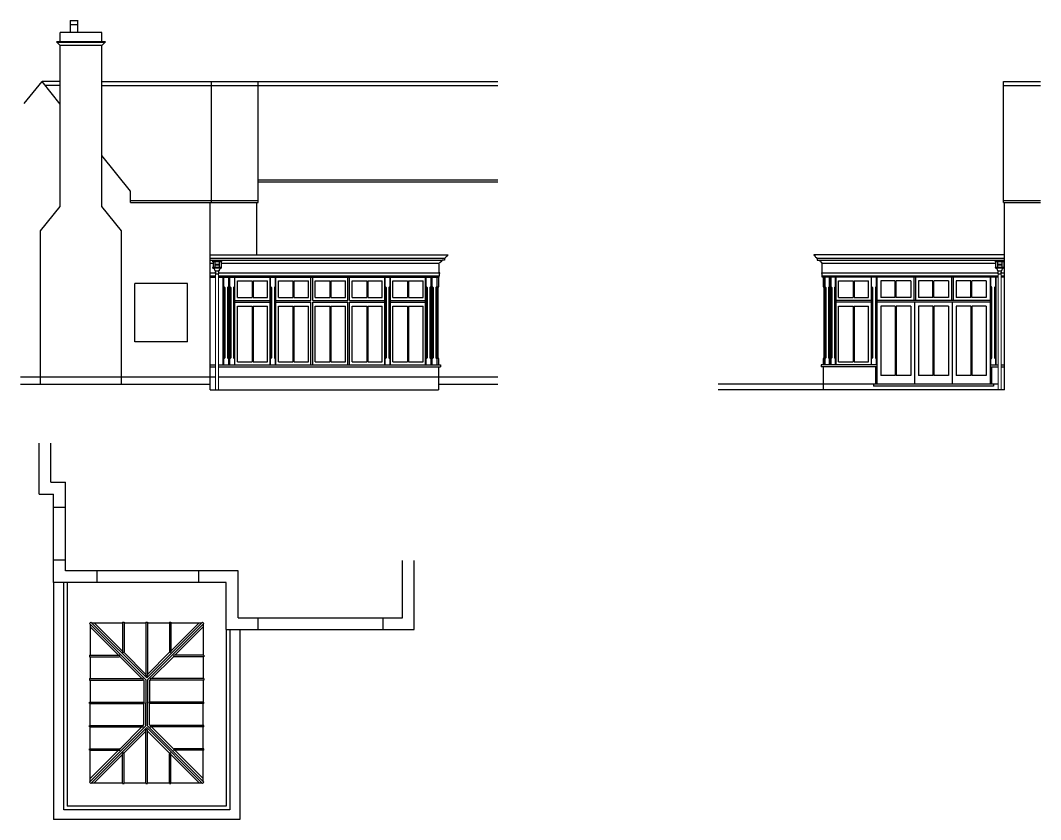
# Model space of a CAD drawing. Header units: millimetres. Extents: x -38686 to 870903, y -23218 to 232707.
# Drawn here: x 91278 to 117436, y -21815 to -1333 of the extents above; entities that cross this region are included whole.
import ezdxf

# ---------------------------------------------------------------- set-up
doc = ezdxf.new("R2010")
doc.units = ezdxf.units.MM
doc.header["$LTSCALE"] = 10
doc.linetypes.add('DASHED', pattern=[19.05, 12.7, -6.35])
for name, color, linetype in [('18 - Ladder Beam', 6, 'Continuous'), ('40 - Detail Outline', 142, 'Continuous'), ('Map', 7, 'Continuous'), ('Orangery', 251, 'Continuous')]:
    doc.layers.add(name, color=color, linetype=linetype)

msp = doc.modelspace()

# ---------------------------------------------------------------- linework, layer by layer
at = {"color": 143, "true_color": 0x7aafdf}
for p, q in [((96206.292, -7481.732), (96206.292, -7504.532)), ((96217.292, -7516.532), (96214.292, -7516.532)), ((96425.292, -7516.532), (96217.292, -7516.532)), ((96217.292, -7516.532), (96217.292, -7661.732)), ((96264.055, -7481.732), (96264.055, -7681.732)), ((96378.528, -7481.732), (96378.528, -7681.732)), ((96425.292, -7516.532), (96425.292, -7661.732)), ((96428.292, -7516.532), (96425.292, -7516.532)), ((96436.292, -7481.732), (96436.292, -7504.532)), ((116270.774, -7481.732), (116270.774, -7504.532)), ((116281.774, -7516.532), (116278.774, -7516.532)), ((116489.774, -7516.532), (116281.774, -7516.532)), ((116281.774, -7516.532), (116281.774, -7661.732)), ((116328.537, -7481.732), (116328.537, -7681.732)), ((116443.01, -7481.732), (116443.01, -7681.732)), ((116489.774, -7516.532), (116489.774, -7661.732)), ((116492.774, -7516.532), (116489.774, -7516.532)), ((116500.774, -7481.732), (116500.774, -7504.532)), ((96425.292, -7661.732), (96217.292, -7661.732)), ((96425.292, -7681.732), (96217.292, -7681.732)), ((96283.192, -7751.732), (96271.292, -7751.732)), ((96371.292, -7751.732), (96359.392, -7751.732)), ((116489.774, -7661.732), (116281.774, -7661.732)), ((116489.774, -7681.732), (116281.774, -7681.732)), ((116347.674, -7751.732), (116335.774, -7751.732)), ((116435.774, -7751.732), (116423.874, -7751.732))]:
    msp.add_line(p, q, dxfattribs=at)
for points in [[(96364.542, -7771.232), (96364.542, -7762.232, 0.414213562), (96364.042, -7761.732), (96278.542, -7761.732, 0.414213562), (96278.042, -7762.232), (96278.042, -7771.232)], [(96278.042, -7817.732), (96278.042, -7826.732, 0.414213562), (96278.542, -7827.232), (96364.042, -7827.232, 0.414213562), (96364.542, -7826.732), (96364.542, -7817.732)], [(116429.024, -7771.232), (116429.024, -7762.232, 0.414213562), (116428.524, -7761.732), (116343.024, -7761.732, 0.414213562), (116342.524, -7762.232), (116342.524, -7771.232)], [(116342.524, -7817.732), (116342.524, -7826.732, 0.414213562), (116343.024, -7827.232), (116428.524, -7827.232, 0.414213562), (116429.024, -7826.732), (116429.024, -7817.732)]]:
    msp.add_lwpolyline(points, format="xyb", dxfattribs=at)
for points in [[(96278.042, -7781.232), (96278.042, -7807.732)], [(96283.192, -7761.732), (96283.192, -7751.732)], [(96359.392, -7751.732), (96359.392, -7761.732)], [(96364.542, -7807.732), (96364.542, -7781.232)], [(116342.524, -7781.232), (116342.524, -7807.732)], [(116347.674, -7761.732), (116347.674, -7751.732)], [(116423.874, -7751.732), (116423.874, -7761.732)], [(116429.024, -7807.732), (116429.024, -7781.232)]]:
    msp.add_lwpolyline(points, dxfattribs=at)
for centre, radius, start, end in [((96198.827, -7518.175), 15.552, 6.0652185, 61.3149165), ((96443.757, -7518.175), 15.552, 118.6850835, 173.9347815), ((116263.309, -7518.175), 15.552, 6.0652185, 61.3149165), ((116508.238, -7518.175), 15.552, 118.6850835, 173.9347815), ((96211.57, -7672.185), 5.297, 81.0991638, 175.0933338), ((96211.57, -7671.279), 5.297, 184.9066662, 278.9008362), ((96217.723, -7667.049), 5.335, 94.6394243, 178.9497316), ((96217.723, -7676.414), 5.335, 181.0502684, 265.3605757), ((96188.862, -7759.492), 82.794, 5.3780282, 69.9172131), ((96278.042, -7776.232), 5, 90, 270), ((96278.042, -7812.732), 5, 90, 270), ((96364.542, -7776.232), 5, 270, 90), ((96364.542, -7812.732), 5, 270, 90), ((96453.721, -7759.492), 82.794, 110.0827869, 174.6219718), ((96424.86, -7667.049), 5.335, 1.0502684, 85.3605757), ((96424.86, -7676.414), 5.335, 274.6394243, 358.9497316), ((96431.014, -7672.185), 5.297, 4.9066662, 98.9008362), ((96431.014, -7671.279), 5.297, 261.0991638, 355.0933338), ((116276.052, -7672.185), 5.297, 81.0991638, 175.0933338), ((116276.052, -7671.279), 5.297, 184.9066662, 278.9008362), ((116282.205, -7667.049), 5.335, 94.6394243, 178.9497316), ((116282.205, -7676.414), 5.335, 181.0502684, 265.3605757), ((116253.344, -7759.492), 82.794, 5.3780282, 69.9172131), ((116342.524, -7776.232), 5, 90, 270), ((116342.524, -7812.732), 5, 90, 270), ((116429.024, -7776.232), 5, 270, 90), ((116429.024, -7812.732), 5, 270, 90), ((116518.203, -7759.492), 82.794, 110.0827869, 174.6219718), ((116489.342, -7667.049), 5.335, 1.0502684, 85.3605757), ((116489.342, -7676.414), 5.335, 274.6394243, 358.9497316), ((116495.496, -7672.185), 5.297, 4.9066662, 98.9008362), ((116495.496, -7671.279), 5.297, 261.0991638, 355.0933338)]:
    msp.add_arc(centre, radius, start, end, dxfattribs=at)
at = {"layer": '18 - Ladder Beam', "color": 143, "ltscale": 20, "true_color": 0x7aafdf}
for points in [[(96357.292, -7605.274), (96285.292, -7605.274), (96285.292, -7583.274), (96357.292, -7583.274)], [(116421.774, -7605.274), (116349.774, -7605.274), (116349.774, -7583.274), (116421.774, -7583.274)]]:
    msp.add_lwpolyline(points, close=True, dxfattribs=at)
at = {"layer": '40 - Detail Outline', "color": 143, "ltscale": 10, "true_color": 0x7aafdf}
for p, q in [((96143.995, -7338.732), (102238.995, -7338.732)), ((96143.995, -7423.732), (102168.995, -7423.732)), ((96143.995, -7481.732), (102087.995, -7481.732)), ((96143.995, -7556.732), (96217.292, -7556.732)), ((96425.292, -7556.732), (102017.995, -7556.732)), ((111688.557, -7423.732), (116513.557, -7423.732)), ((111703.557, -7481.732), (116513.557, -7481.732)), ((111829.557, -7556.732), (116281.774, -7556.732)), ((116489.774, -7556.732), (116513.557, -7556.732))]:
    msp.add_line(p, q, dxfattribs=at)
at = {"layer": '40 - Detail Outline', "color": 143, "lineweight": 5, "ltscale": 10, "true_color": 0x7aafdf}
for p, q in [((96283.192, -7827.232), (96283.192, -10797.732)), ((96359.392, -7827.232), (96359.392, -10797.732)), ((116347.674, -7827.232), (116347.674, -10797.732)), ((116423.874, -7827.232), (116423.874, -10797.732))]:
    msp.add_line(p, q, dxfattribs=at)
at = {"layer": '40 - Detail Outline', "color": 143, "linetype": 'Continuous', "true_color": 0x7aafdf}
for points in [[(102238.995, -7338.732), (102238.995, -7353.732, 0.335124978), (102203.995, -7381.232, -0.269594859), (102168.995, -7408.732), (102168.995, -7423.732, 0.414213562), (102153.995, -7438.732), (102153.995, -7481.732), (102087.995, -7481.732, -0.414213562), (102050.995, -7518.732), (102050.995, -7533.732, 0.414213562), (102027.995, -7556.732), (102017.995, -7556.732)], [(111618.557, -7338.732), (111618.557, -7353.732, -0.335124978), (111653.557, -7381.232, 0.269594859), (111688.557, -7408.732), (111688.557, -7423.732, -0.414213562), (111703.557, -7438.732), (111703.557, -7481.732), (111769.557, -7481.732, 0.414213562), (111806.557, -7518.732), (111806.557, -7533.732, -0.414213562), (111829.557, -7556.732), (111839.557, -7556.732)]]:
    msp.add_lwpolyline(points, format="xyb", dxfattribs=at)
at = {"layer": '40 - Detail Outline', "color": 143, "ltscale": 10, "true_color": 0x7aafdf}
for points in [[(102017.995, -7913.732), (102017.995, -7878.732), (102025.995, -7878.732), (102025.995, -7821.483, -0.414213562), (102031.995, -7815.483), (102031.995, -7802.483), (102017.997, -7798.732), (102017.995, -7556.732)], [(111839.557, -7913.732), (111839.557, -7878.732), (111831.557, -7878.732), (111831.557, -7821.483, 0.414213562), (111825.557, -7815.483), (111825.557, -7802.483), (111839.555, -7798.732), (111839.557, -7556.732)]]:
    msp.add_lwpolyline(points, format="xyb", dxfattribs=at)
for points in [[(96143.995, -7802.483), (96278.042, -7802.483)], [(96364.542, -7802.483), (102031.995, -7802.483)], [(111825.557, -7802.483), (116342.524, -7802.483)], [(116429.024, -7802.483), (116513.557, -7802.483)], [(96143.995, -7878.732), (96283.192, -7878.732)], [(96359.392, -7878.732), (102017.995, -7878.732)], [(111831.557, -7878.732), (116347.674, -7878.732)], [(116423.874, -7878.732), (116513.557, -7878.732)]]:
    msp.add_lwpolyline(points, dxfattribs=at)
at = {"layer": 'Map', "color": 143, "ltscale": 10, "true_color": 0x7aafdf}
for p, q in [((92550.587, -1333.452), (92759.198, -1333.452)), ((92565.587, -1640.152), (92565.587, -1333.452)), ((92565.587, -1438.095), (92744.198, -1438.095)), ((92744.198, -1333.452), (92744.198, -1640.152)), ((93366.965, -1640.152), (92300.456, -1640.152)), ((92300.456, -1878.205), (92300.456, -1640.152)), ((93366.965, -1878.205), (93366.965, -1640.152)), ((93461.503, -1878.205), (92205.917, -1878.205)), ((92300.456, -1972.744), (92205.917, -1878.205)), ((93437.238, -1902.471), (92230.183, -1902.471)), ((93366.965, -1972.744), (92300.456, -1972.744)), ((92300.456, -6099.081), (92300.456, -1972.744)), ((93366.965, -1972.744), (93461.503, -1878.205)), ((93366.965, -6099.081), (93366.965, -1972.744)), ((91378.689, -3463.045), (91834.045, -2898.464)), ((92300.456, -2898.464), (91834.045, -2898.464)), ((92300.456, -3476.753), (91834.045, -2898.464)), ((92300.456, -2998.464), (91914.698, -2998.464)), ((93366.965, -2898.464), (97373.995, -2898.464)), ((93366.965, -2998.464), (97373.995, -2998.464)), ((96173.995, -5997.732), (96173.995, -2898.464)), ((97373.995, -5997.732), (97373.995, -2898.464)), ((116483.557, -5997.732), (116483.557, -2898.464)), ((94098.832, -5706.504), (93366.965, -4799.084)), ((94098.832, -5997.732), (94098.832, -5706.504)), ((94098.832, -5947.732), (96173.995, -5947.732)), ((94098.832, -5997.732), (96173.995, -5997.732)), ((96143.995, -10797.732), (96143.995, -5997.732)), ((96173.995, -5947.732), (97373.995, -5947.732)), ((96173.995, -5997.732), (97373.995, -5997.732)), ((97343.995, -7338.732), (97343.995, -5997.732)), ((116483.557, -5947.732), (117435.841, -5947.732)), ((116483.557, -5997.732), (117435.841, -5997.732)), ((116513.557, -10797.732), (116513.557, -5997.732)), ((91793.426, -6727.732), (92300.456, -6099.081)), ((93873.995, -6727.732), (93366.965, -6099.081)), ((91793.426, -10657.732), (91793.426, -6727.732)), ((93873.995, -10657.732), (93873.995, -6727.732)), ((116513.557, -7338.732), (111618.557, -7338.732)), ((95563.995, -8077.732), (94213.995, -8077.732)), ((94213.995, -9567.732), (94213.995, -8077.732)), ((95563.995, -9567.732), (95563.995, -8077.732)), ((96143.995, -7913.732), (96283.192, -7913.732)), ((96359.392, -7913.732), (102017.995, -7913.732)), ((96479.995, -10157.732), (96479.995, -7913.732)), ((96779.995, -10157.732), (96779.995, -7913.732)), ((96844.995, -8008.732), (97217.995, -8008.732)), ((96844.995, -8438.732), (96844.995, -8008.732)), ((97217.995, -8008.732), (97217.995, -8438.732)), ((97243.995, -8008.732), (97243.995, -8438.732)), ((97243.995, -8008.732), (97616.995, -8008.732)), ((97616.995, -8438.732), (97616.995, -8008.732)), ((97681.995, -10157.732), (97681.995, -7913.732)), ((97826.995, -10157.732), (97826.995, -7913.732)), ((97891.995, -8008.732), (98264.995, -8008.732)), ((97891.995, -8438.732), (97891.995, -8008.732)), ((98264.995, -8008.732), (98264.995, -8438.732)), ((98290.995, -8008.732), (98663.995, -8008.732)), ((98290.995, -8008.732), (98290.995, -8438.732)), ((98663.995, -8438.732), (98663.995, -8008.732)), ((98728.995, -8513.732), (98728.995, -7913.732)), ((98772.995, -8513.732), (98772.995, -7913.732)), ((98837.995, -8008.732), (99210.995, -8008.732)), ((98837.995, -8438.732), (98837.995, -8008.732)), ((99210.995, -8008.732), (99210.995, -8438.732)), ((99236.995, -8008.732), (99609.995, -8008.732)), ((99236.995, -8008.732), (99236.995, -8438.732)), ((99609.995, -8438.732), (99609.995, -8008.732)), ((99674.995, -8513.732), (99674.995, -7913.732)), ((99718.995, -8513.732), (99718.995, -7913.732)), ((99783.995, -8008.732), (100156.995, -8008.732)), ((99783.995, -8438.732), (99783.995, -8008.732)), ((100156.995, -8008.732), (100156.995, -8438.732)), ((100182.995, -8008.732), (100555.995, -8008.732)), ((100182.995, -8008.732), (100182.995, -8438.732)), ((100555.995, -8438.732), (100555.995, -8008.732)), ((100620.995, -10157.732), (100620.995, -7913.732)), ((100765.995, -10157.732), (100765.995, -7913.732)), ((100830.995, -8008.732), (101203.995, -8008.732)), ((100830.995, -8438.732), (100830.995, -8008.732)), ((101203.995, -8008.732), (101203.995, -8438.732)), ((101229.995, -8008.732), (101602.995, -8008.732)), ((101229.995, -8008.732), (101229.995, -8438.732)), ((101602.995, -8438.732), (101602.995, -8008.732)), ((101667.995, -10157.732), (101667.995, -7913.732)), ((101967.995, -10157.732), (101967.995, -7913.732)), ((116347.674, -7913.732), (111839.557, -7913.732)), ((111889.557, -10157.732), (111889.557, -7913.732)), ((112189.557, -7913.732), (112189.557, -10157.732)), ((112254.557, -8008.732), (112627.557, -8008.732)), ((112254.557, -8438.732), (112254.557, -8008.732)), ((112627.557, -8008.732), (112627.557, -8438.732)), ((112653.557, -8008.732), (113026.557, -8008.732)), ((112653.557, -8008.732), (112653.557, -8438.732)), ((113026.557, -8438.732), (113026.557, -8008.732)), ((113091.557, -7913.732), (113091.557, -10157.732)), ((113236.557, -7913.732), (113236.557, -10657.732)), ((113336.557, -8008.732), (113336.557, -8438.732)), ((113709.557, -8008.732), (113336.557, -8008.732)), ((113709.557, -8438.732), (113709.557, -8008.732)), ((113735.557, -8438.732), (113735.557, -8008.732)), ((114108.557, -8008.732), (113735.557, -8008.732)), ((114108.557, -8008.732), (114108.557, -8438.732)), ((114183.057, -7913.732), (114183.057, -8513.732)), ((114227.057, -7913.732), (114227.057, -8513.732)), ((114674.557, -8008.732), (114301.557, -8008.732)), ((114301.557, -8008.732), (114301.557, -8438.732)), ((114674.557, -8438.732), (114674.557, -8008.732)), ((115073.557, -8008.732), (114700.557, -8008.732)), ((114700.557, -8438.732), (114700.557, -8008.732)), ((115073.557, -8008.732), (115073.557, -8438.732)), ((115150.557, -7913.732), (115150.557, -8513.732)), ((115194.557, -7913.732), (115194.557, -8513.732)), ((115271.557, -8008.732), (115271.557, -8438.732)), ((115644.557, -8008.732), (115271.557, -8008.732)), ((115644.557, -8438.732), (115644.557, -8008.732)), ((116043.557, -8008.732), (115670.557, -8008.732)), ((115670.557, -8438.732), (115670.557, -8008.732)), ((116043.557, -8008.732), (116043.557, -8438.732)), ((116143.557, -7913.732), (116143.557, -10657.732)), ((116288.557, -7913.732), (116288.557, -10157.732)), ((116513.557, -7913.732), (116423.874, -7913.732)), ((96779.995, -8513.732), (97681.995, -8513.732)), ((96779.995, -8557.732), (97681.995, -8557.732)), ((96844.995, -8438.732), (97217.995, -8438.732)), ((97243.995, -8438.732), (97616.995, -8438.732)), ((97826.995, -8513.732), (98728.995, -8513.732)), ((97826.995, -8557.732), (98728.995, -8557.732)), ((97891.995, -8438.732), (98264.995, -8438.732)), ((98290.995, -8438.732), (98663.995, -8438.732)), ((98728.995, -10157.732), (98728.995, -8557.732)), ((98772.995, -8513.732), (99674.995, -8513.732)), ((98772.995, -10157.732), (98772.995, -8557.732)), ((98772.995, -8557.732), (99674.995, -8557.732)), ((98837.995, -8438.732), (99210.995, -8438.732)), ((99236.995, -8438.732), (99609.995, -8438.732)), ((99674.995, -10157.732), (99674.995, -8557.732)), ((99718.995, -8513.732), (100620.995, -8513.732)), ((99718.995, -10157.732), (99718.995, -8557.732)), ((99718.995, -8557.732), (100620.995, -8557.732)), ((99783.995, -8438.732), (100156.995, -8438.732)), ((100182.995, -8438.732), (100555.995, -8438.732)), ((100765.995, -8513.732), (101667.995, -8513.732)), ((100765.995, -8557.732), (101667.995, -8557.732)), ((100830.995, -8438.732), (101203.995, -8438.732)), ((101229.995, -8438.732), (101602.995, -8438.732)), ((113091.557, -8513.732), (112189.557, -8513.732)), ((113091.557, -8557.732), (112189.557, -8557.732)), ((112254.557, -8438.732), (112627.557, -8438.732)), ((112653.557, -8438.732), (113026.557, -8438.732)), ((116143.557, -8513.732), (113236.557, -8513.732)), ((116143.557, -8557.732), (113236.557, -8557.732)), ((113709.557, -8438.732), (113336.557, -8438.732)), ((114108.557, -8438.732), (113735.557, -8438.732)), ((114205.057, -8557.732), (114205.057, -10657.732)), ((114674.557, -8438.732), (114301.557, -8438.732)), ((115073.557, -8438.732), (114700.557, -8438.732)), ((115172.557, -8557.732), (115172.557, -10657.732)), ((115644.557, -8438.732), (115271.557, -8438.732)), ((116043.557, -8438.732), (115670.557, -8438.732)), ((96844.995, -8652.732), (97217.995, -8652.732)), ((96844.995, -10082.732), (96844.995, -8652.732)), ((97217.995, -8652.732), (97217.995, -10082.732)), ((97243.995, -8652.732), (97243.995, -10082.732)), ((97243.995, -8652.732), (97616.995, -8652.732)), ((97616.995, -10082.732), (97616.995, -8652.732)), ((97891.995, -8652.732), (98264.995, -8652.732)), ((97891.995, -10082.732), (97891.995, -8652.732)), ((98264.995, -8652.732), (98264.995, -10082.732)), ((98290.995, -8652.732), (98663.995, -8652.732)), ((98290.995, -8652.732), (98290.995, -10082.732)), ((98663.995, -10082.732), (98663.995, -8652.732)), ((98837.995, -8652.732), (99210.995, -8652.732)), ((98837.995, -10082.732), (98837.995, -8652.732)), ((99210.995, -8652.732), (99210.995, -10082.732)), ((99236.995, -8652.732), (99609.995, -8652.732)), ((99236.995, -8652.732), (99236.995, -10082.732)), ((99609.995, -10082.732), (99609.995, -8652.732)), ((99783.995, -8652.732), (100156.995, -8652.732)), ((99783.995, -10082.732), (99783.995, -8652.732)), ((100156.995, -8652.732), (100156.995, -10082.732)), ((100182.995, -8652.732), (100555.995, -8652.732)), ((100182.995, -8652.732), (100182.995, -10082.732)), ((100555.995, -10082.732), (100555.995, -8652.732)), ((100830.995, -8652.732), (101203.995, -8652.732)), ((100830.995, -10082.732), (100830.995, -8652.732)), ((101203.995, -8652.732), (101203.995, -10082.732)), ((101229.995, -8652.732), (101602.995, -8652.732)), ((101229.995, -8652.732), (101229.995, -10082.732)), ((101602.995, -10082.732), (101602.995, -8652.732)), ((112254.557, -8652.732), (112627.557, -8652.732)), ((112254.557, -10082.732), (112254.557, -8652.732)), ((112627.557, -8652.732), (112627.557, -10082.732)), ((112653.557, -8652.732), (113026.557, -8652.732)), ((112653.557, -8652.732), (112653.557, -10082.732)), ((113026.557, -10082.732), (113026.557, -8652.732)), ((113336.557, -8652.732), (113336.557, -10432.732)), ((113709.557, -8652.732), (113336.557, -8652.732)), ((113709.557, -8652.732), (113709.557, -10432.732)), ((114108.557, -8652.732), (113735.557, -8652.732)), ((113735.557, -8652.732), (113735.557, -10432.732)), ((114108.557, -8652.732), (114108.557, -10432.732)), ((114674.557, -8652.732), (114301.557, -8652.732)), ((114301.557, -8652.732), (114301.557, -10432.732)), ((114674.557, -8652.732), (114674.557, -10432.732)), ((115073.557, -8652.732), (114700.557, -8652.732)), ((114700.557, -8652.732), (114700.557, -10432.732)), ((115073.557, -8652.732), (115073.557, -10432.732)), ((115644.557, -8652.732), (115271.557, -8652.732)), ((115271.557, -8652.732), (115271.557, -10432.732)), ((115644.557, -8652.732), (115644.557, -10432.732)), ((116043.557, -8652.732), (115670.557, -8652.732)), ((115670.557, -8652.732), (115670.557, -10432.732)), ((116043.557, -8652.732), (116043.557, -10432.732)), ((95563.995, -9567.732), (94213.995, -9567.732)), ((96143.995, -10157.732), (96283.192, -10157.732)), ((96359.392, -10157.732), (102047.995, -10157.732)), ((96844.995, -10082.732), (97217.995, -10082.732)), ((97243.995, -10082.732), (97616.995, -10082.732)), ((97891.995, -10082.732), (98264.995, -10082.732)), ((98290.995, -10082.732), (98663.995, -10082.732)), ((98837.995, -10082.732), (99210.995, -10082.732)), ((99236.995, -10082.732), (99609.995, -10082.732)), ((99783.995, -10082.732), (100156.995, -10082.732)), ((100182.995, -10082.732), (100555.995, -10082.732)), ((100830.995, -10082.732), (101203.995, -10082.732)), ((101229.995, -10082.732), (101602.995, -10082.732)), ((102047.995, -10157.732), (102047.995, -10207.732)), ((113236.557, -10157.732), (111809.557, -10157.732)), ((111809.557, -10157.732), (111809.557, -10207.732)), ((112254.557, -10082.732), (112627.557, -10082.732)), ((112653.557, -10082.732), (113026.557, -10082.732)), ((116143.557, -10157.732), (116347.674, -10157.732)), ((116423.874, -10157.732), (116513.557, -10157.732)), ((96143.995, -10207.732), (96283.192, -10207.732)), ((96359.392, -10207.732), (102047.995, -10207.732)), ((101997.995, -10207.732), (101997.995, -10797.732)), ((113236.557, -10207.732), (111809.557, -10207.732)), ((111859.557, -10207.732), (111859.557, -10797.732)), ((113204.557, -10207.732), (113204.557, -10657.732)), ((113709.557, -10432.732), (113336.557, -10432.732)), ((114108.557, -10432.732), (113735.557, -10432.732)), ((114674.557, -10432.732), (114301.557, -10432.732)), ((115073.557, -10432.732), (114700.557, -10432.732)), ((115644.557, -10432.732), (115271.557, -10432.732)), ((116043.557, -10432.732), (115670.557, -10432.732)), ((116143.557, -10207.732), (116347.674, -10207.732)), ((116175.557, -10207.732), (116175.557, -10657.732)), ((116423.874, -10207.732), (116513.557, -10207.732)), ((91278.25, -10657.732), (96143.995, -10657.732)), ((101997.995, -10657.732), (103518.169, -10657.732)), ((116225.557, -10657.732), (113154.557, -10657.732)), ((113154.557, -10657.732), (113154.557, -10707.732)), ((116225.557, -10707.732), (113154.557, -10707.732)), ((116225.557, -10657.732), (116225.557, -10707.732)), ((116513.557, -10797.732), (109172.887, -10797.732)), ((91755.477, -13470.8), (91755.477, -12168.912)), ((92055.477, -13170.8), (92055.477, -12168.912)), ((92055.477, -13170.8), (92430.477, -13170.8)), ((92430.477, -15440.8), (92430.477, -13170.8)), ((91755.477, -13470.8), (92130.477, -13470.8)), ((92130.477, -15740.8), (92130.477, -13470.8)), ((92130.477, -13810.8), (92430.477, -13810.8)), ((92130.477, -15160.8), (92430.477, -15160.8)), ((101077.477, -16640.8), (101077.477, -15176.943)), ((101377.477, -16940.8), (101377.477, -15176.943)), ((96857.477, -15440.8), (92430.477, -15440.8)), ((93242.477, -15740.8), (93242.477, -15440.8)), ((95852.477, -15740.8), (95852.477, -15440.8)), ((96857.477, -16640.8), (96857.477, -15440.8)), ((96557.477, -15740.8), (92130.477, -15740.8)), ((92130.477, -15740.8), (92130.477, -21814.8)), ((92474.477, -15740.8), (92474.477, -21470.8)), ((96557.477, -16940.8), (96557.477, -15740.8)), ((96857.477, -16640.8), (101077.477, -16640.8)), ((97367.477, -16640.8), (97367.477, -16940.8)), ((100567.477, -16640.8), (100567.477, -16940.8)), ((93048.3, -16788.477), (93083.655, -16753.122)), ((93048.3, -16788.477), (94490.977, -18231.155)), ((93065.977, -16806.155), (93065.977, -17601.8)), ((93065.977, -16876.866), (93790.911, -17601.8)), ((93083.655, -16753.122), (94515.977, -18185.444)), ((93101.333, -16770.8), (93896.977, -16770.8)), ((93172.043, -16770.8), (93896.977, -17495.734)), ((93896.977, -16753.122), (93896.977, -17514.734)), ((93896.977, -16753.122), (93934.977, -16753.122)), ((93934.977, -16753.122), (93934.977, -17514.734)), ((93934.977, -16770.8), (94496.977, -16770.8)), ((94496.977, -16753.122), (94534.977, -16753.122)), ((94496.977, -16753.122), (94496.977, -18114.734)), ((94515.977, -18185.444), (95948.3, -16753.122)), ((94534.977, -16753.122), (94534.977, -18114.734)), ((94534.977, -16770.8), (95096.977, -16770.8)), ((94540.977, -18231.155), (95983.655, -16788.477)), ((95096.977, -16753.122), (95134.977, -16753.122)), ((95096.977, -16753.122), (95096.977, -17514.734)), ((95134.977, -16753.122), (95134.977, -17514.734)), ((95134.977, -16770.8), (95930.622, -16770.8)), ((95134.977, -17495.734), (95859.911, -16770.8)), ((95241.043, -17601.8), (95965.977, -16876.866)), ((95948.3, -16753.122), (95983.655, -16788.477)), ((95965.977, -16806.155), (95965.977, -17601.8)), ((96557.477, -16940.8), (101377.477, -16940.8)), ((96557.477, -16940.8), (96557.477, -21470.8)), ((96901.477, -16940.8), (96901.477, -21814.8)), ((93048.3, -17601.8), (93809.911, -17601.8)), ((93048.3, -17601.8), (93048.3, -17639.8)), ((93048.3, -17639.8), (93809.911, -17639.8)), ((93065.977, -17639.8), (93065.977, -18201.8)), ((93823.346, -17634.235), (94390.911, -18201.8)), ((93929.412, -17528.169), (94496.977, -18095.734)), ((94534.977, -18095.734), (95102.542, -17528.169)), ((94641.043, -18201.8), (95208.608, -17634.235)), ((95983.655, -17601.8), (95222.043, -17601.8)), ((95983.655, -17639.8), (95222.043, -17639.8)), ((95965.977, -17639.8), (95965.977, -18201.8)), ((95983.655, -17601.8), (95983.655, -17639.8)), ((93048.3, -18201.8), (93048.3, -18239.8)), ((93048.3, -18201.8), (94409.911, -18201.8)), ((93048.3, -18239.8), (94409.911, -18239.8)), ((93065.977, -18239.8), (93065.977, -18801.8)), ((94423.346, -18234.235), (94440.977, -18251.866)), ((94440.977, -18251.866), (94440.977, -18801.8)), ((94490.977, -18231.155), (94490.977, -18820.8)), ((94540.977, -18231.155), (94540.977, -18820.8)), ((94590.977, -18251.866), (94608.608, -18234.235)), ((94590.977, -18251.866), (94590.977, -18801.8)), ((95983.655, -18201.8), (94622.043, -18201.8)), ((95983.655, -18239.8), (94622.043, -18239.8)), ((95965.977, -18239.8), (95965.977, -18801.8)), ((95983.655, -18201.8), (95983.655, -18239.8)), ((93048.3, -18839.8), (93048.3, -18801.8)), ((93048.3, -18801.8), (94440.977, -18801.8)), ((94490.977, -19410.444), (94490.977, -18820.8)), ((94540.977, -19410.444), (94540.977, -18820.8)), ((95983.655, -18801.8), (94590.977, -18801.8)), ((95983.655, -18839.8), (95983.655, -18801.8)), ((93048.3, -18839.8), (94440.977, -18839.8)), ((93065.977, -19401.8), (93065.977, -18839.8)), ((94440.977, -19389.734), (94440.977, -18839.8)), ((94590.977, -19389.734), (94590.977, -18839.8)), ((95983.655, -18839.8), (94590.977, -18839.8)), ((95965.977, -19401.8), (95965.977, -18839.8)), ((93048.3, -19439.8), (93048.3, -19401.8)), ((93048.3, -19401.8), (94409.911, -19401.8)), ((93048.3, -20853.122), (94490.977, -19410.444)), ((93048.3, -19439.8), (94409.911, -19439.8)), ((93065.977, -20001.8), (93065.977, -19439.8)), ((93083.655, -20888.477), (94515.977, -19456.155)), ((93823.346, -20007.365), (94390.911, -19439.8)), ((93929.412, -20113.431), (94496.977, -19545.866)), ((94423.346, -19407.365), (94440.977, -19389.734)), ((94496.977, -20888.477), (94496.977, -19526.866)), ((94515.977, -19456.155), (95948.3, -20888.477)), ((94534.977, -20888.477), (94534.977, -19526.866)), ((94534.977, -19545.866), (95102.542, -20113.431)), ((94540.977, -19410.444), (95983.655, -20853.122)), ((94590.977, -19389.734), (94608.608, -19407.365)), ((95983.655, -19401.8), (94622.043, -19401.8)), ((95983.655, -19439.8), (94622.043, -19439.8)), ((94641.043, -19439.8), (95208.608, -20007.365)), ((95965.977, -20001.8), (95965.977, -19439.8)), ((95983.655, -19439.8), (95983.655, -19401.8)), ((93048.3, -20001.8), (93809.911, -20001.8)), ((93048.3, -20039.8), (93048.3, -20001.8)), ((93048.3, -20039.8), (93809.911, -20039.8)), ((93065.977, -20835.444), (93065.977, -20039.8)), ((93065.977, -20764.734), (93790.911, -20039.8)), ((93896.977, -20888.477), (93896.977, -20126.866)), ((93934.977, -20888.477), (93934.977, -20126.866)), ((95096.977, -20888.477), (95096.977, -20126.866)), ((95134.977, -20888.477), (95134.977, -20126.866)), ((95983.655, -20001.8), (95222.043, -20001.8)), ((95983.655, -20039.8), (95222.043, -20039.8)), ((95241.043, -20039.8), (95965.977, -20764.734)), ((95965.977, -20835.444), (95965.977, -20039.8)), ((95983.655, -20039.8), (95983.655, -20001.8)), ((93172.043, -20870.8), (93896.977, -20145.866)), ((95134.977, -20145.866), (95859.911, -20870.8)), ((93048.3, -20853.122), (93083.655, -20888.477)), ((93101.333, -20870.8), (93896.977, -20870.8)), ((93896.977, -20888.477), (93934.977, -20888.477)), ((93934.977, -20870.8), (94496.977, -20870.8)), ((94496.977, -20888.477), (94534.977, -20888.477)), ((94534.977, -20870.8), (95096.977, -20870.8)), ((95096.977, -20888.477), (95134.977, -20888.477)), ((95134.977, -20870.8), (95930.622, -20870.8)), ((95948.3, -20888.477), (95983.655, -20853.122)), ((96557.477, -21470.8), (92474.477, -21470.8)), ((96901.477, -21814.8), (92130.477, -21814.8))]:
    msp.add_line(p, q, dxfattribs=at)
at = {"layer": 'Map', "color": 143, "ltscale": 10, "true_color": 0x7aafdf, "transparency": 33554559}
for p, q in [((97373.995, -2898.464), (103518.169, -2898.464)), ((97373.995, -2998.464), (103518.169, -2998.464)), ((116483.557, -2898.464), (117435.841, -2898.464)), ((116483.557, -2998.464), (117435.841, -2998.464)), ((97373.995, -5417.528), (103518.169, -5417.528)), ((97373.995, -5467.528), (103518.169, -5467.528))]:
    msp.add_line(p, q, dxfattribs=at)
at = {"layer": 'Map', "color": 143, "linetype": 'DASHED', "ltscale": 0.1, "true_color": 0x7aafdf}
for p, q in [((91278.25, -10467.732), (96283.192, -10467.732)), ((96359.392, -10467.732), (103518.169, -10467.732)), ((116347.674, -10657.732), (109172.887, -10657.732)), ((92380.477, -15740.8), (92380.477, -21564.8)), ((96651.477, -16940.8), (96651.477, -21564.8)), ((96651.477, -21564.8), (92380.477, -21564.8))]:
    msp.add_line(p, q, dxfattribs=at)
at = {"layer": 'Map', "color": 143, "linetype": 'Continuous', "ltscale": 0.1, "true_color": 0x7aafdf}
msp.add_line((96143.995, -10797.732), (101997.995, -10797.732), dxfattribs=at)
at = {"layer": 'Map', "color": 143, "ltscale": 10, "true_color": 0x7aafdf}
for centre, start, end in [((93915.977, -17514.734), 180, 0), ((95115.977, -17514.734), 180, 0), ((93809.911, -17620.8), 270, 90), ((95222.043, -17620.8), 90, 270), ((94409.911, -18220.8), 270, 90), ((94515.977, -18114.734), 180, 0), ((94622.043, -18220.8), 90, 270), ((94440.977, -18820.8), 270, 90), ((94590.977, -18820.8), 90, 270), ((94409.911, -19420.8), 270, 90), ((94515.977, -19526.866), 0, 180), ((94622.043, -19420.8), 90, 270), ((93809.911, -20020.8), 270, 90), ((93915.977, -20126.866), 0, 180), ((95115.977, -20126.866), 0, 180), ((95222.043, -20020.8), 90, 270)]:
    msp.add_arc(centre, 19, start, end, dxfattribs=at)
at = {"layer": 'Orangery', "color": 143, "linetype": 'Continuous', "ltscale": 2, "true_color": 0x7aafdf}
for p, q in [((96624.995, -10157.732), (96624.995, -7913.732)), ((96634.995, -10157.732), (96634.995, -7913.732)), ((101812.995, -10157.732), (101812.995, -7913.732)), ((101822.995, -10157.732), (101822.995, -7913.732)), ((112034.557, -10157.732), (112034.557, -7913.732)), ((112044.557, -10157.732), (112044.557, -7913.732))]:
    msp.add_line(p, q, dxfattribs=at)
at = {"layer": 'Orangery', "color": 143, "ltscale": 10, "true_color": 0x7aafdf, "transparency": 33554585}
for points in [[(96492.476, -10157.732), (96492.476, -7913.732)], [(96612.514, -7913.732), (96612.514, -10157.732)], [(96647.476, -10157.732), (96647.476, -7913.732)], [(96767.514, -7913.732), (96767.514, -10157.732)], [(97694.476, -10157.732), (97694.476, -7913.732)], [(97814.514, -7913.732), (97814.514, -10157.732)], [(100633.476, -10157.732), (100633.476, -7913.732)], [(100753.514, -7913.732), (100753.514, -10157.732)], [(101680.476, -10157.732), (101680.476, -7913.732)], [(101800.514, -7913.732), (101800.514, -10157.732)], [(101835.476, -10157.732), (101835.476, -7913.732)], [(101955.514, -7913.732), (101955.514, -10157.732)], [(101997.995, -7913.732), (101997.995, -8153.387)], [(111859.557, -7913.732), (111859.557, -8153.387)], [(111902.038, -7913.732), (111902.038, -10157.732)], [(112022.076, -10157.732), (112022.076, -7913.732)], [(112057.038, -7913.732), (112057.038, -10157.732)], [(112177.076, -10157.732), (112177.076, -7913.732)], [(113104.038, -10157.732), (113104.038, -7913.732)], [(113224.076, -7913.732), (113224.076, -10157.732)], [(116156.038, -10157.732), (116156.038, -7913.732)], [(116276.076, -7913.732), (116276.076, -10157.732)], [(101997.995, -10002.93), (101997.995, -10157.732)], [(111859.557, -10002.93), (111859.557, -10157.732)]]:
    msp.add_lwpolyline(points, dxfattribs=at)
at = {"layer": 'Orangery', "color": 143, "ltscale": 10, "true_color": 0x7aafdf, "transparency": 33554636}
for points in [[(96492.476, -8153.387), (96517.476, -8178.387), (96517.476, -9977.93), (96492.476, -10002.93)], [(96612.514, -8153.387), (96587.514, -8178.387), (96587.514, -9977.93), (96612.514, -10002.93)], [(96647.476, -8153.387), (96672.476, -8178.387), (96672.476, -9977.93), (96647.476, -10002.93)], [(96767.514, -8153.387), (96742.514, -8178.387), (96742.514, -9977.93), (96767.514, -10002.93)], [(97694.476, -8153.387), (97719.476, -8178.387), (97719.476, -9977.93), (97694.476, -10002.93)], [(97814.514, -8153.387), (97789.514, -8178.387), (97789.514, -9977.93), (97814.514, -10002.93)], [(100633.476, -8153.387), (100658.476, -8178.387), (100658.476, -9977.93), (100633.476, -10002.93)], [(100753.514, -8153.387), (100728.514, -8178.387), (100728.514, -9977.93), (100753.514, -10002.93)], [(101680.476, -8153.387), (101705.476, -8178.387), (101705.476, -9977.93), (101680.476, -10002.93)], [(101800.514, -8153.387), (101775.514, -8178.387), (101775.514, -9977.93), (101800.514, -10002.93)], [(101835.476, -8153.387), (101860.476, -8178.387), (101860.476, -9977.93), (101835.476, -10002.93)], [(101955.514, -8153.387), (101930.514, -8178.387), (101930.514, -9977.93), (101955.514, -10002.93)], [(101997.995, -8153.387), (101978.525, -8178.387), (101978.525, -9977.93), (101997.995, -10002.93)], [(111859.557, -8153.387), (111879.028, -8178.387), (111879.028, -9977.93), (111859.557, -10002.93)], [(111902.038, -8153.387), (111927.038, -8178.387), (111927.038, -9977.93), (111902.038, -10002.93)], [(112022.076, -8153.387), (111997.076, -8178.387), (111997.076, -9977.93), (112022.076, -10002.93)], [(112057.038, -8153.387), (112082.038, -8178.387), (112082.038, -9977.93), (112057.038, -10002.93)], [(112177.076, -8153.387), (112152.076, -8178.387), (112152.076, -9977.93), (112177.076, -10002.93)], [(113104.038, -8153.387), (113129.038, -8178.387), (113129.038, -9977.93), (113104.038, -10002.93)], [(113224.076, -8153.387), (113199.076, -8178.387), (113199.076, -9977.93), (113224.076, -10002.93)], [(116156.038, -8153.387), (116181.038, -8178.387), (116181.038, -9977.93), (116156.038, -10002.93)], [(116276.076, -8153.387), (116251.076, -8178.387), (116251.076, -9977.93), (116276.076, -10002.93)]]:
    msp.add_lwpolyline(points, dxfattribs=at)

doc.saveas('drawing.dxf')
